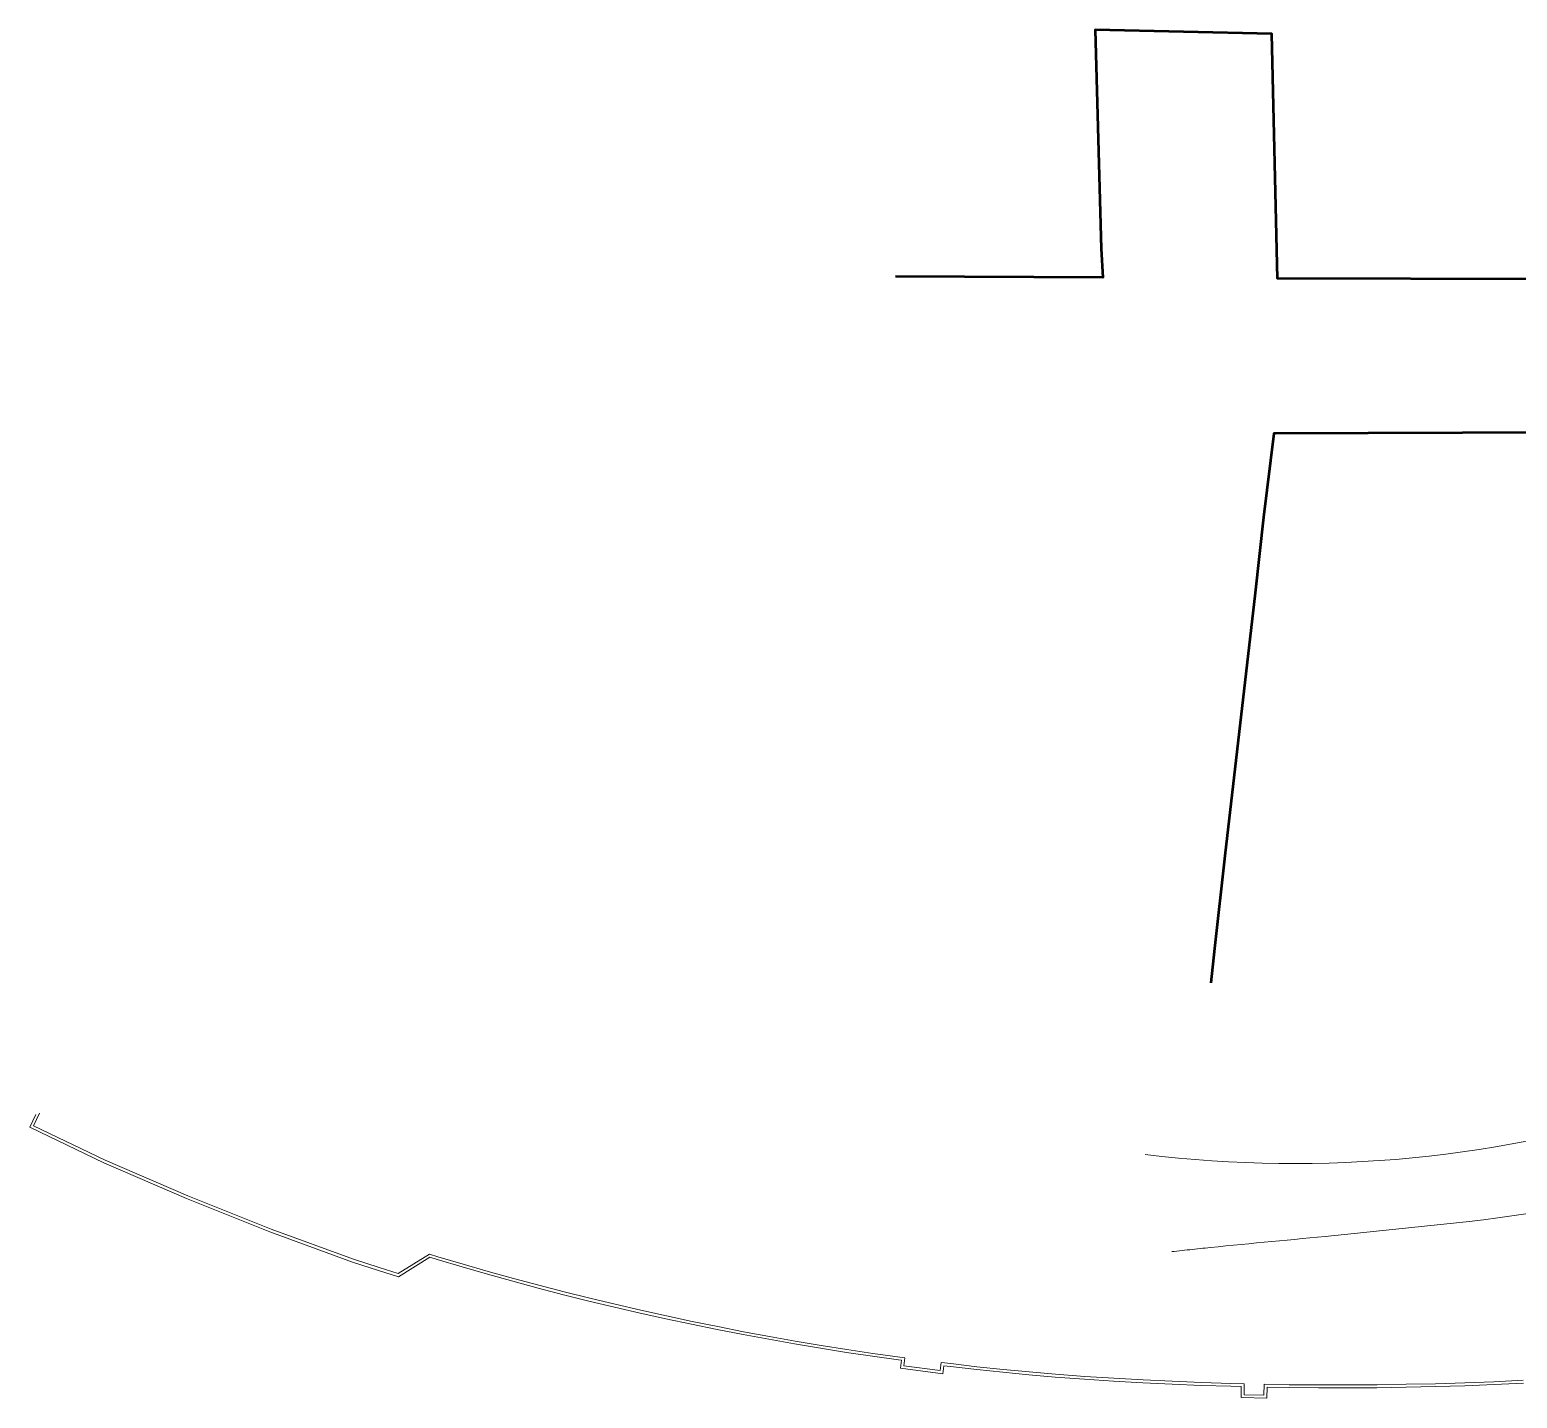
# Model space of a CAD drawing. Header units: metres. Extents: x -208 to 1512, y -277 to 123.
# Drawn here: x -207.6 to -79.5, y -83.1 to 34.8 of the extents above; entities that cross this region are included whole.
import ezdxf

# ---------------------------------------------------------------- set-up
doc = ezdxf.new("R2010")
doc.units = ezdxf.units.M
doc.header["$MEASUREMENT"] = 0
for name, color, linetype in [('740_WienGV_Flwd-Bebauungsplan', 7, 'Continuous'), ('740_WienGV_KartogrSymbole', 7, 'Continuous'), ('740_WienGV_L_Böschungskante', 7, 'Continuous'), ('740_WienGV_L_Mauer_Sockel', 7, 'Continuous')]:
    doc.layers.add(name, color=color, linetype=linetype)

msp = doc.modelspace()

# ---------------------------------------------------------------- linework, layer by layer
at = {"layer": '740_WienGV_Flwd-Bebauungsplan', "color": 1, "linetype": 'Continuous', "lineweight": 50, "true_color": 0xfb0106}
for points in [[(-19.391, 13.149), (-41.146, 13.276), (-58.313, 13.323), (-77.18, 13.314), (-100.126, 13.377), (-100.606, 34.462), (-115.813, 34.814), (-115.294, 15.938), (-115.168, 13.471), (-133.014, 13.559)], [(-11.537, 0.065), (-19.623, -0.104), (-35.939, 0.013), (-57.014, 0.128), (-76.052, 0.122), (-100.445, 0.04), (-101.337, -7.168), (-102.046, -13.699), (-104.654, -36.344), (-105.559, -44.317), (-105.866, -47.286)]]:
    msp.add_lwpolyline(points, dxfattribs=at)
at = {"layer": '740_WienGV_KartogrSymbole', "color": 252, "linetype": 'Continuous', "lineweight": 13, "true_color": 0x949494}
msp.add_lwpolyline([(-207.079, -58.635), (-207.599, -59.716), (-201.204, -62.783), (-194.09, -65.874), (-186.911, -68.746), (-179.787, -71.337), (-177.57, -72.058), (-175.83, -72.61), (-173.129, -70.929), (-172.512, -71.121), (-170.344, -71.761), (-168.175, -72.39), (-165.995, -72.99), (-163.806, -73.581), (-161.616, -74.151), (-159.426, -74.701), (-157.225, -75.231), (-155.024, -75.742), (-152.813, -76.233), (-150.601, -76.703), (-148.379, -77.154), (-146.156, -77.585), (-143.933, -77.996), (-141.71, -78.396), (-139.477, -78.767), (-137.243, -79.118), (-135.009, -79.459), (-132.764, -79.771), (-132.505, -79.805), (-132.597, -80.484), (-128.955, -80.96), (-128.863, -80.272), (-128.274, -80.343), (-126.028, -80.604), (-123.782, -80.835), (-121.526, -81.057), (-119.269, -81.248), (-116.752, -81.434), (-114.235, -81.6), (-111.717, -81.737), (-109.198, -81.863), (-106.68, -81.969), (-104.151, -82.045), (-103.241, -82.072), (-103.259, -83.012), (-101.039, -83.072), (-101.012, -82.123), (-99.112, -82.158), (-96.592, -82.174), (-94.072, -82.18), (-91.551, -82.166), (-89.03, -82.122), (-86.508, -82.069), (-83.987, -81.995), (-81.465, -81.901), (-78.942, -81.777)], dxfattribs=at)
at = {"layer": '740_WienGV_KartogrSymbole', "color": 252, "linetype": 'Continuous', "lineweight": 13, "true_color": 0x8a8a8a}
msp.add_lwpolyline([(-206.747, -58.521), (-207.267, -59.602), (-201.1, -62.555), (-193.996, -65.646), (-186.817, -68.508), (-179.703, -71.099), (-177.496, -71.819), (-175.865, -72.329), (-173.164, -70.659), (-172.448, -70.882), (-170.279, -71.522), (-168.1, -72.152), (-165.931, -72.752), (-163.741, -73.342), (-161.562, -73.912), (-159.361, -74.452), (-157.17, -74.982), (-154.969, -75.493), (-152.758, -75.983), (-150.546, -76.454), (-148.334, -76.905), (-146.112, -77.345), (-143.889, -77.756), (-141.666, -78.147), (-139.432, -78.518), (-137.208, -78.879), (-134.974, -79.21), (-132.231, -79.59), (-132.313, -80.269), (-129.17, -80.687), (-129.078, -79.998), (-128.249, -80.093), (-126.004, -80.354), (-123.758, -80.586), (-121.501, -80.807), (-119.244, -80.998), (-116.727, -81.185), (-114.22, -81.351), (-111.702, -81.487), (-109.184, -81.613), (-106.665, -81.719), (-104.146, -81.795), (-102.987, -81.827), (-103.004, -82.766), (-101.284, -82.808), (-101.257, -81.868), (-99.108, -81.908), (-96.587, -81.924), (-94.067, -81.93), (-91.546, -81.916), (-89.025, -81.872), (-86.514, -81.818), (-83.992, -81.745), (-81.47, -81.651), (-78.957, -81.527)], dxfattribs=at)
at = {"layer": '740_WienGV_L_Böschungskante', "color": 252, "linetype": 'Continuous', "lineweight": 13, "true_color": 0x949494}
msp.add_lwpolyline([(-109.231, -70.442), (-109.009, -70.417), (-108.787, -70.393), (-108.565, -70.368), (-108.342, -70.344), (-108.12, -70.321), (-107.898, -70.297), (-107.676, -70.273), (-107.453, -70.249), (-107.231, -70.225), (-107.008, -70.201), (-106.786, -70.178), (-106.564, -70.154), (-106.342, -70.131), (-106.12, -70.108), (-105.897, -70.085), (-105.238, -70.018), (-104.578, -69.952), (-103.918, -69.886), (-103.259, -69.823), (-102.6, -69.759), (-101.939, -69.696), (-101.28, -69.633), (-100.62, -69.571), (-99.96, -69.508), (-99.3, -69.446), (-98.64, -69.384), (-97.98, -69.321), (-97.32, -69.258), (-96.66, -69.195), (-96.001, -69.131), (-95.173, -69.051), (-94.347, -68.969), (-93.519, -68.886), (-92.692, -68.802), (-91.866, -68.717), (-91.038, -68.632), (-90.211, -68.545), (-89.385, -68.46), (-88.558, -68.372), (-87.731, -68.285), (-86.905, -68.196), (-86.079, -68.108), (-85.252, -68.019), (-84.425, -67.93), (-83.598, -67.841), (-82.374, -67.701), (-81.153, -67.544), (-79.935, -67.372), (-78.718, -67.185)], dxfattribs=at)
at = {"layer": '740_WienGV_L_Mauer_Sockel', "color": 252, "linetype": 'Continuous', "lineweight": 13, "true_color": 0x949494}
msp.add_lwpolyline([(-78.489, -60.902), (-79.914, -61.166), (-81.329, -61.41), (-82.754, -61.644), (-84.187, -61.848), (-85.611, -62.042), (-87.045, -62.215), (-88.478, -62.359), (-89.92, -62.493), (-91.353, -62.606), (-92.794, -62.69), (-94.236, -62.764), (-95.677, -62.817), (-97.118, -62.851), (-98.558, -62.854), (-100.008, -62.848), (-101.448, -62.822), (-102.888, -62.775), (-104.327, -62.709), (-105.775, -62.622), (-107.214, -62.516), (-108.652, -62.389), (-110.079, -62.243), (-111.516, -62.077)], dxfattribs=at)

doc.saveas('drawing.dxf')
